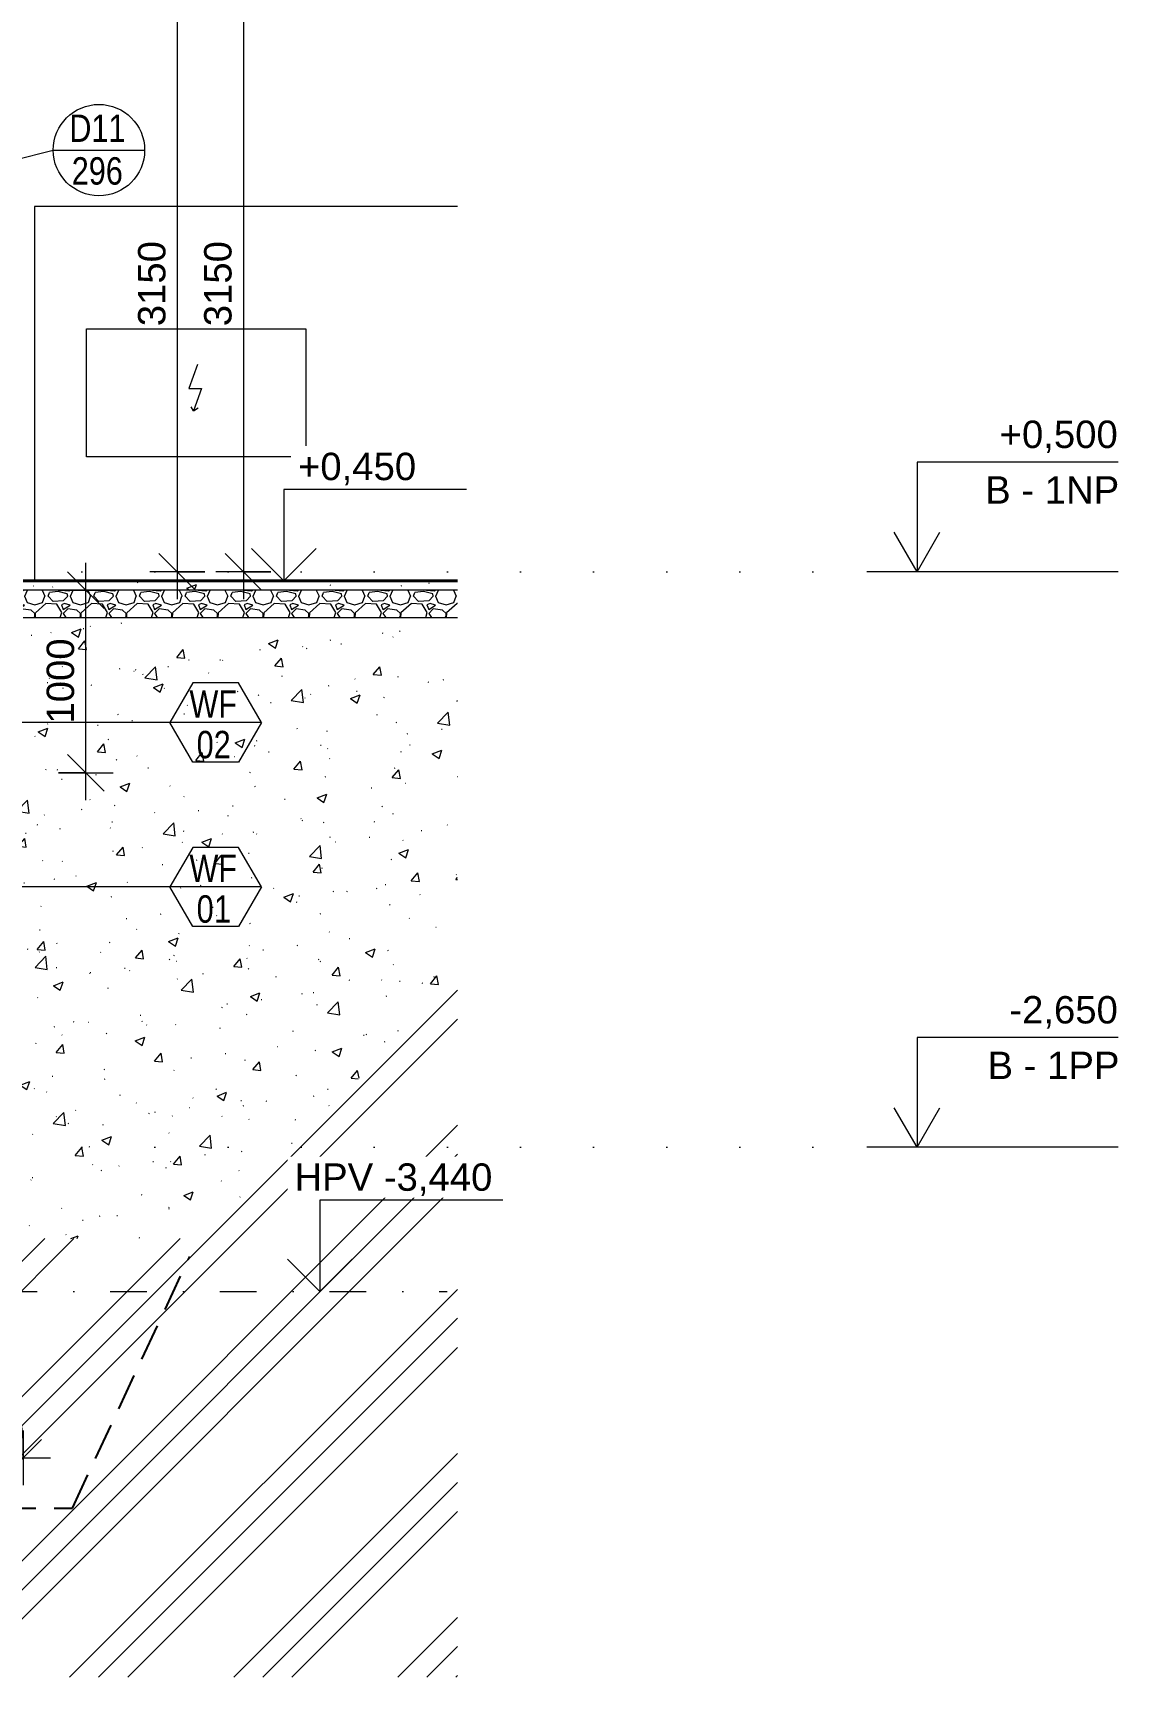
# Model space of a CAD drawing. Header units: millimetres. Extents: x -10201 to 171407, y -8645 to 72638.
# Drawn here: x 52355 to 58294, y -5550 to 3450 of the extents above; entities that cross this region are included whole.
import ezdxf

# ---------------------------------------------------------------- set-up
doc = ezdxf.new("R2010")
doc.units = ezdxf.units.MM
for name, pattern in [('HA_Dash_3mm-S1mm', [300, 200, -100]), ('HA_DashDot_6mm-S2mm', [600, 200, -200, 0, -200]), ('HA_Dot-S4mm', [400, 0, -400])]:
    doc.linetypes.add(name, pattern=pattern)
for name, color, linetype, lineweight in [('A-____-____-DIMS', 9, 'Continuous', 5), ('A-____-____-DIMS-100', 9, 'Continuous', 5), ('A-DETL-____-CNTR', 9, 'HA_DashDot_6mm-S2mm', 9), ('A-DETL-____-HDLN', 9, 'HA_Dash_3mm-S1mm', 25), ('A-DETL-____-THIN', 9, 'Continuous', 9), ('A-DETL-____-WIDE', 9, 'Continuous', 40), ('A-DETL-GENF-OTLN', 9, 'Continuous', 9), ('A-DOOR-____-IDEN', 9, 'Continuous', 9), ('A-FLOR-LEVL-OTLN', 9, 'Continuous', 9), ('A-WALL-____-OTLN', 9, 'Continuous', 9), ('E-ELEC-FIXT-OTLN', 9, 'Continuous', 9), ('G-____-____-DIMS', 9, 'Continuous', 5), ('G-____-____-TEXT', 9, 'Continuous', 5)]:
    doc.layers.add(name, color=color, linetype=linetype, lineweight=lineweight)
doc.styles.add('Arial_1', font='arial.ttf', dxfattribs={"height": 150})
doc.styles.add('Arial_3', font='arial.ttf', dxfattribs={"width": 0.8, "height": 150})
doc.dimstyles.new('Inner_Dimensions', dxfattribs={"dimscale": 304.8, "dimtxt": 153.03891, "dimasz": 0.656168, "dimexe": 0.492126, "dimexo": 0.0625, "dimgap": 0.065617, "dimtad": 1, "dimdec": 0, "dimzin": 0, "dimdsep": 46, "dimtxsty": 'Arial_1', "dimblk1": 'OBLIQUE', "dimblk2": 'OBLIQUE', "dimsah": 1, "dimcen": 0.09, "dimdle": 0.492126, "dimazin": 0, "dimtfac": 1, "dimtdec": 4, "dimtix": 1, "dimtmove": 0, "dimatfit": 3, "dimfxl": 0.492126, "dimfxlon": 1, "dimtvp": 1, "dimtolj": 1, "dimtzin": 0, "dimlwd": 9, "dimlwe": 9, "dimarcsym": 2})

# ---------------------------------------------------------------- blocks, each defined once
blk = doc.blocks.new('Pripojkova skrin_otvor ve zdi3 - Pripojkova skrin_otvor ve zdi-2368832-ŘEZ 2-2 OBJEKT B')
at = {"layer": 'E-ELEC-FIXT-OTLN'}
for p, q in [((56289.4, 1830), (57489.4, 1830)), ((56289.4, 1130), (56289.4, 1830)), ((57489.4, 1830), (57489.4, 1130)), ((57489.4, 1130), (56289.4, 1130))]:
    blk.add_line(p, q, dxfattribs=at)
blk = doc.blocks.new('Level - Generic Level-367061-ŘEZ 2-2 OBJEKT B')
at = {"layer": 'A-FLOR-LEVL-OTLN'}
for p, q in [((61935, -2050), (60835, -2050)), ((60835, -2050), (60835, -2650)), ((60835, -2650), (60710, -2433.5)), ((60835, -2650), (60960, -2433.5)), ((61935, -2650), (60560, -2650))]:
    blk.add_line(p, q, dxfattribs=at)
blk = doc.blocks.new('DIMBLOCK91-ŘEZ 2-2 OBJEKT B')
at = {"layer": 'A-____-____-DIMS-100', "lineweight": 9}
for p, q in [((53145.5, 3650), (53045.5, 3750)), ((53295.5, 3650), (52995.5, 3650)), ((53145.5, 3650), (53145.5, 350)), ((53145.5, 3650), (53245.5, 3550)), ((53145.5, 3650), (53295.5, 3650)), ((53145.5, 500), (53045.5, 600)), ((53295.5, 500), (52995.5, 500)), ((53145.5, 500), (53245.5, 400)), ((53145.5, 500), (53295.5, 500))]:
    blk.add_line(p, q, dxfattribs=at)
at = {"layer": 'A-____-____-DIMS-100', "color": 0, "lineweight": 9, "insert": (52930.8, 1844.3), "char_height": 150, "width": 553.765, "attachment_point": 1, "rotation": 90, "line_spacing_factor": 0.941778, "style": 'Arial_1'}
blk.add_mtext('3150', dxfattribs=at)
blk = doc.blocks.new('_Oblique')
at = {"color": 0, "linetype": 'ByBlock', "lineweight": -2}
blk.add_line((-0.5, -0.5), (0.5, 0.5), dxfattribs=at)
blk = doc.blocks.new('DIMBLOCK97-ŘEZ 2-2 OBJEKT B')
at = {"layer": 'A-____-____-DIMS-100', "lineweight": 9}
for p, q in [((51961.7, -4200.3), (51961.7, -4500.3)), ((51961.7, -4350.3), (51961.7, -4200.3)), ((52301.7, -4200.3), (52301.7, -4500.3)), ((52301.7, -4350.3), (52301.7, -4200.3)), ((51961.7, -4350.3), (52061.7, -4250.3)), ((52301.7, -4350.3), (52401.7, -4250.3)), ((51961.7, -4350.3), (51861.7, -4450.3)), ((51961.7, -4350.3), (52451.7, -4350.3)), ((52301.7, -4350.3), (52201.7, -4450.3))]:
    blk.add_line(p, q, dxfattribs=at)
at = {"layer": 'A-____-____-DIMS-100', "color": 0, "lineweight": 9, "insert": (51958.7, -4135.5), "char_height": 150, "width": 415.324, "attachment_point": 1, "line_spacing_factor": 0.941778, "style": 'Arial_1'}
blk.add_mtext('340', dxfattribs=at)
blk = doc.blocks.new('Spot Elevations - Default-792506-ŘEZ 2-2 OBJEKT B')
at = {"layer": 'G-____-____-DIMS', "lineweight": 9}
for p, q in [((57231.1, 12440), (56231.1, 12440)), ((56231.1, 12440), (56231.1, 11940)), ((56054.4, 12116.8), (56231.1, 11940)), ((56231.1, 11940), (56407.9, 12116.8))]:
    blk.add_line(p, q, dxfattribs=at)
blk = doc.blocks.new('DIMBLOCK102-ŘEZ 2-2 OBJEKT B')
at = {"layer": 'A-____-____-DIMS-100', "lineweight": 9}
for p, q in [((53507.1, 3650), (53407.1, 3750)), ((53657.1, 3650), (53357.1, 3650)), ((53507.1, 3650), (53507.1, 350)), ((53507.1, 3650), (53607.1, 3550)), ((53507.1, 3650), (53657.1, 3650)), ((53507.1, 500), (53407.1, 600)), ((53657.1, 500), (53357.1, 500)), ((53507.1, 500), (53607.1, 400)), ((53507.1, 500), (53657.1, 500))]:
    blk.add_line(p, q, dxfattribs=at)
at = {"layer": 'A-____-____-DIMS-100', "color": 0, "lineweight": 9, "insert": (53292.4, 1844.3), "char_height": 150, "width": 553.765, "attachment_point": 1, "rotation": 90, "line_spacing_factor": 0.941778, "style": 'Arial_1'}
blk.add_mtext('3150', dxfattribs=at)
blk = doc.blocks.new('DIMBLOCK113-ŘEZ 2-2 OBJEKT B')
at = {"layer": 'A-____-____-DIMS-100', "lineweight": 9}
for p, q in [((52645.5, -750), (52645.5, 550)), ((52645.5, 400), (52545.5, 500)), ((52495.5, 400), (52795.5, 400)), ((52645.5, 400), (52495.5, 400)), ((52645.5, 400), (52745.5, 300)), ((52645.5, -600), (52545.5, -500)), ((52495.5, -600), (52795.5, -600)), ((52645.5, -600), (52495.5, -600)), ((52645.5, -600), (52745.5, -700))]:
    blk.add_line(p, q, dxfattribs=at)
at = {"layer": 'A-____-____-DIMS-100', "color": 0, "lineweight": 9, "insert": (52430.8, -330.7), "char_height": 150, "width": 553.765, "attachment_point": 1, "rotation": 90, "line_spacing_factor": 0.941778, "style": 'Arial_1'}
blk.add_mtext('1000', dxfattribs=at)
blk = doc.blocks.new('N_Door Tag - Elevation placed_Door Tag-2142014-ŘEZ 2-2 OBJEKT B')
at = {"layer": 'A-DOOR-____-IDEN'}
blk.add_line((56107.9, 2808.4), (56607.9, 2808.4), dxfattribs=at)
blk.add_circle((56357.9, 2808.4), 250, dxfattribs=at)

msp = doc.modelspace()

# ---------------------------------------------------------------- hatches: boundary and pattern name
at = {"layer": 'A-DETL-GENF-OTLN', "lineweight": 5}
h = msp.add_hatch(dxfattribs=at)
h.set_pattern_fill('FP_32', color=8, style=0, pattern_type=2)
h.set_pattern_definition([(50, (44864.62, 1865.4), (537.945, -47.064), [56.25, -618.75]), (355, (44864.6, 1865.4), (-104.064, 564.144), [45, -495]), (100.451, (44909.45, 1861.5), (433.886, 517.077), [47.805, -525.857]), (46.184, (44864.6, 2015.4), (800.43, -124.14), [84.375, -928.125]), (96.636, (44931.3, 2005.06), (700.99, 730.593), [71.71, -788.785]), (351.184, (44864.6, 2015.4), (701, 730.586), [67.5, -742.5]), (21, (44939.62, 1977.9), (447.68, -301.964), [56.25, -618.75]), (326, (44939.6, 1977.9), (182.487, 543.863), [45, -495]), (71.451, (44976.93, 1952.74), (630.17, 241.893), [47.805, -525.857]), (37.5, (44864.62, 1865.4), (9.12, 249.6704), [3.353, -485.647, 3.353, -499.147, -496.875]), (37.5, (44864.62, 1865.4), (9.12, 249.6704), [-991.5, 3.353, -493.522]), (7.5, (44864.62, 1865.4), (197.302, 295.809), [3.353, -283.147, 3.353, -474.397, -189.375]), (7.5, (44864.62, 1865.4), (197.302, 295.809), [-764.25, 3.353, -186.022]), (327.5, (44697.37, 1865.4), (400.367, -16.916), [3.353, -184.147, 3.353, -581.647, -776.25]), (327.5, (44697.37, 1865.4), (400.367, -16.916), [-772.5, 3.353, -772.897]), (317.5, (44622.37, 1865.4), (437.39, 75.079), [3.353, -240.397, 3.353, -385.147, -551.25]), (317.5, (44622.37, 1865.4), (437.39, 75.079), [-632.25, 3.353, -547.897])])
h.paths.add_polyline_path([(52221.7, -3150), (53261.7, -3150), (54679.3, -1732.5), (54679.3, 250), (52301.7, 250), (52301.7, -600), (52251.7, -600), (52251.7, -3040), (52221.7, -3040), (52221.7, -3050.2)])
h.paths.add_polyline_path([(52761.4, 400), (54679.3, 400), (54679.3, 450), (52301.7, 450), (52301.7, 400), (52491.4, 400)])
h = msp.add_hatch(dxfattribs=at)
h.set_pattern_fill('FP_33', color=8, style=0, pattern_type=2)
h.set_pattern_definition([(228.013, (45044.622, 2115.4), (-1999.991723, -2250.006964), [33.634, -3329.772]), (184.97, (45022.122, 2090.4), (2999.998726, 250.013264), [57.717, -5713.981]), (132.51, (44964.622, 2085.4), (2499.978512, -2750.018915), [40.697, -4029.008]), (267.274, (44867.122, 2022.9), (249.972575, 5000.001395), [52.56, -5203.39]), (292.834, (44864.622, 1970.4), (-1250.01776, 2999.992194), [51.539, -5102.343]), (357.274, (44884.622, 1922.9), (-5000.001395, 249.972575), [52.559, -5203.389]), (37.694, (44937.122, 1920.4), (-3250.010563, -2499.986257), [69.507, -6881.212]), (72.255, (44992.122, 1962.9), (1750.0316505, 5499.98958), [65.622, -6496.58]), (121.43, (45012.122, 2025.4), (-2000.024534, 3249.984927), [52.738, -5221.018]), (175.236, (44984.622, 2070.4), (2749.998263, -250.01681), [60.208, -2950.191]), (222.397, (44924.622, 2075.4), (-3000.020852, -2749.976908), [77.862, -7708.344]), (138.814, (45114.622, 2020.4), (-1749.99793, 1500.00222), [26.575, -2630.961]), (171.469, (45094.622, 2037.9), (3249.997542, -500.013532), [50.559, -5005.378]), (225, (45044.62, 2045.4), (3e-14, -250.0004), [35.355, -318.198]), (203.199, (45027.122, 2075.4), (1249.99625, 500.00952), [19.04, -1884.904]), (291.801, (45009.62, 2067.9), (-249.99442, 750.00167), [26.926, -1319.365]), (30.964, (45019.622, 2042.9), (749.9972, 500.0032), [43.732, -1414.006]), (161.565, (45057.12, 2065.4), (499.9992, -250.0003), [31.623, -758.947]), (16.39, (44864.622, 2067.9), (2499.993595, 750.019613), [44.3, -4385.711]), (70.346, (44907.122, 2080.4), (-1000.00873, -2749.997195), [37.165, -3679.352]), (293.199, (45057.122, 2115.4), (-500.0086, 1249.99664), [38.079, -1865.865]), (343.61, (45072.122, 2080.4), (-2499.993595, 750.019613), [44.3, -4385.711]), (339.444, (44864.622, 1912.9), (-1250.000315, 499.99868), [42.72, -2093.281]), (294.775, (44904.622, 1897.9), (-1249.99302, 2750.003142), [35.795, -3543.661]), (66.801, (45059.622, 1865.4), (500.00952, 1249.99625), [38.079, -1865.864]), (17.354, (45074.622, 1900.4), (-3250.00058, -999.998387), [41.908, -4148.856]), (69.444, (44937.122, 1865.4), (-499.99868, -1250.000315), [21.36, -2114.641]), (101.31, (45044.62, 1865.4), (-250.0012, 1000), [12.747, -1262.007]), (165.964, (45042.12, 1877.9), (750.00125, -249.99696), [51.539, -979.237]), (186.009, (44992.122, 1890.4), (2500.000134, 250.000353), [47.763, -4728.481]), (303.69, (45019.62, 2020.4), (-249.9989, 500.0004), [36.055, -865.332]), (353.157, (45039.622, 1990.4), (4249.997878, -500.016557), [62.949, -6231.891]), (60.945, (45102.122, 1982.9), (-1000.011884, -1749.99302), [25.739, -2548.169]), (90, (45114.62, 2005.4), (-250, 250), [15, -235]), (120.256, (44987.122, 1897.9), (999.986936, -1750.007343), [34.731, -3438.38]), (48.013, (44969.622, 1927.9), (1999.991723, 2250.006964), [67.268, -3296.138]), (0, (45014.62, 1977.9), (250, 250), [65, -185]), (325.305, (45079.622, 1977.9), (-2500.004958, 1749.993015), [39.528, -3913.318]), (254.055, (45112.122, 1955.4), (-249.99316, -1000.00147), [36.4, -1783.627]), (207.646, (45102.122, 1920.4), (-4749.998962, -2500.001369), [59.266, -5867.369]), (175.426, (45049.622, 1892.9), (-3249.999683, 250.004622), [62.7, -6207.269])])
h.paths.add_polyline_path([(54679.3, 250), (54679.3, 400), (52301.7, 400), (52301.7, 250), (52491.4, 250)])
h = msp.add_hatch(dxfattribs=at)
h.set_pattern_fill('FP_31', color=10, style=0, pattern_type=2)
h.set_pattern_definition([(45, (44864.6, 1865.4), (-449.013, 449.013), []), (45, (45023.4, 1865.4), (0, 898.026), []), (45, (44705.9, 1865.4), (0, 898.026), [])])
h.paths.add_polyline_path([(37176.6, -5550.3), (54679.3, -5550.3), (54679.3, -1732.5), (53261.7, -3150), (37176.6, -3150), (37176.6, -5265.9)])

# ---------------------------------------------------------------- linework, layer by layer
at = {"layer": 'A-DETL-____-CNTR'}
msp.add_line((37176.6, -3440), (54622.1, -3440), dxfattribs=at)
at = {"layer": 'A-DETL-____-HDLN'}
for p, q in [((52571.7, -4625), (53214.1, -3247.4)), ((49171.7, -4625), (52571.7, -4625))]:
    msp.add_line(p, q, dxfattribs=at)
at = {"layer": 'A-DETL-____-THIN'}
for p, q in [((53256.3, 1635.4), (53208.4, 1503.9)), ((53208.4, 1503.9), (53278.4, 1503.9)), ((53278.4, 1503.9), (53233.9, 1381.7)), ((53233.9, 1381.7), (53221.4, 1403.4)), ((53233.9, 1381.7), (53259.9, 1396.7)), ((54679.3, 400), (52301.7, 400)), ((52301.7, 250), (54679.3, 250)), ((53230.6, -108.2), (53105.6, -324.7)), ((53480.6, -108.2), (53230.6, -108.2)), ((53605.6, -324.7), (53480.6, -108.2)), ((53105.6, -324.7), (52125.6, -324.7)), ((53605.6, -324.7), (53105.6, -324.7)), ((53230.6, -541.2), (53105.6, -324.7)), ((53605.6, -324.7), (53480.6, -541.2)), ((53480.6, -541.2), (53230.6, -541.2)), ((53230.6, -1008.2), (53105.6, -1224.7)), ((53480.6, -1008.2), (53230.6, -1008.2)), ((53605.6, -1224.7), (53480.6, -1008.2)), ((53105.6, -1224.7), (52125.6, -1224.7)), ((53605.6, -1224.7), (53105.6, -1224.7)), ((53230.6, -1441.2), (53105.6, -1224.7)), ((53605.6, -1224.7), (53480.6, -1441.2)), ((53480.6, -1441.2), (53230.6, -1441.2))]:
    msp.add_line(p, q, dxfattribs=at)
at = {"layer": 'A-DETL-____-WIDE'}
msp.add_line((54679.3, 450), (52301.7, 450), dxfattribs=at)
at = {"layer": 'A-DOOR-____-IDEN'}
msp.add_line((52249.4, 2753.3), (52466.9, 2808.4), dxfattribs=at)
at = {"layer": 'A-FLOR-LEVL-OTLN', "linetype": 'HA_Dot-S4mm', "lineweight": 5}
for p, q in [((34618.5, 500), (57194, 500)), ((34618.5, -2650), (57194, -2650))]:
    msp.add_line(p, q, dxfattribs=at)
at = {"layer": 'A-WALL-____-OTLN'}
for p, q in [((54679.3, 2500), (52364.3, 2500)), ((52364.3, 2500), (52364.3, 450))]:
    msp.add_line(p, q, dxfattribs=at)

# ---------------------------------------------------------------- block references
at = {"layer": 'A-DOOR-____-IDEN'}
msp.add_blockref('N_Door Tag - Elevation placed_Door Tag-2142014-ŘEZ 2-2 OBJEKT B', (-3641, 0), dxfattribs=at)
at = {"layer": 'A-FLOR-LEVL-OTLN'}
for p in [(-3641, 3150), (-3641, 0)]:
    msp.add_blockref('Level - Generic Level-367061-ŘEZ 2-2 OBJEKT B', p, dxfattribs=at)
at = {"layer": 'E-ELEC-FIXT-OTLN'}
msp.add_blockref('Pripojkova skrin_otvor ve zdi3 - Pripojkova skrin_otvor ve zdi-2368832-ŘEZ 2-2 OBJEKT B', (-3641, 0), dxfattribs=at)
at = {"layer": 'G-____-____-DIMS', "lineweight": 9}
for p in [(-2503, -11490), (-2304.9, -15380)]:
    msp.add_blockref('Spot Elevations - Default-792506-ŘEZ 2-2 OBJEKT B', p, dxfattribs=at)

# ---------------------------------------------------------------- texts
at = {"layer": 'A-DOOR-____-IDEN', "lineweight": 5, "char_height": 150, "attachment_point": 1, "style": 'Arial_3'}
for s, insert, width in [('D11', (52554.9, 3003.2), 378.396), ('296', (52568.1, 2769.4), 346.329)]:
    msp.add_mtext(s, dxfattribs=dict(at, insert=insert, width=width))
at = {"layer": 'A-FLOR-LEVL-OTLN', "lineweight": 5, "char_height": 150, "attachment_point": 1, "style": 'Arial_1'}
for s, insert, width in [('+0,500', (57645.5, 1327.7), 801.687), ('B - 1NP', (57566.5, 1023.1), 897.89), ('-2,650', (57698.5, -1822.3), 737.552), ('B - 1PP', (57579.5, -2126.9), 881.856)]:
    msp.add_mtext(s, dxfattribs=dict(at, insert=insert, width=width))
at = {"layer": 'G-____-____-TEXT', "color": 7, "lineweight": 9, "char_height": 150, "attachment_point": 1, "style": 'Arial_3'}
for s, insert, width in [('WF', (53212.1, -148.8), 333.502), ('02', (53251.6, -370.7), 230.886), ('WF', (53212.1, -1048.8), 333.502), ('0', (53251.6, -1270.7), 115.443), ('1', (53346.9, -1270.7), 115.443)]:
    msp.add_mtext(s, dxfattribs=dict(at, insert=insert, width=width))

# ---------------------------------------------------------------- dimensions: what is measured, and where the dimension line sits
at = {"layer": 'A-____-____-DIMS', "lineweight": 9}
for base, p1, p2, override, picture, middle in [((53145.5, 500), (53295.5, 3650), (53295.5, 500), {"dimpost": '<>', "dimfxl": 3150}, 'DIMBLOCK91-ŘEZ 2-2 OBJEKT B', (53048.9, 2075)), ((53507.1, 500), (53657.1, 3650), (53657.1, 500), {"dimpost": '<>', "dimfxl": 3150}, 'DIMBLOCK102-ŘEZ 2-2 OBJEKT B', (53410.5, 2075)), ((52645.5, 400), (52495.5, -600), (52495.5, 400), {"dimpost": '<>', "dimfxl": 1000}, 'DIMBLOCK113-ŘEZ 2-2 OBJEKT B', (52548.9, -100))]:
    dim = msp.add_linear_dim(base=base, p1=p1, p2=p2, angle=90, dimstyle='Inner_Dimensions', override=override, dxfattribs=at)
    dim.commit()
    dim.dimension.update_dxf_attribs({"geometry": picture, "text_midpoint": middle})
dim = msp.add_linear_dim(base=(52301.7, -4350.3), p1=(51961.7, -4200.3), p2=(52301.7, -4200.3), dimstyle='Inner_Dimensions', override={"dimpost": '<>', "dimfxl": 339.956345}, dxfattribs=at)
dim.commit()
dim.dimension.update_dxf_attribs({"geometry": 'DIMBLOCK97-ŘEZ 2-2 OBJEKT B', "text_midpoint": (52131.7, -4253.6)})

# ---------------------------------------------------------------- next in the draw order: texts
at = {"layer": 'G-____-____-DIMS', "lineweight": 9, "char_height": 150, "attachment_point": 1, "line_spacing_factor": 0.941778, "style": 'Arial_1', "bg_fill": 3, "box_fill_scale": 1.25, "bg_fill_color": 256, "bg_fill_true_color": 13158600, "bg_fill_transparency": 0}
for s, insert, width in [('+0,450', (53806, 1151.8), 773.133), ('HPV -3,440', (53786.8, -2738.2), 1294.677)]:
    msp.add_mtext(s, dxfattribs=dict(at, insert=insert, width=width))

doc.saveas('drawing.dxf')
